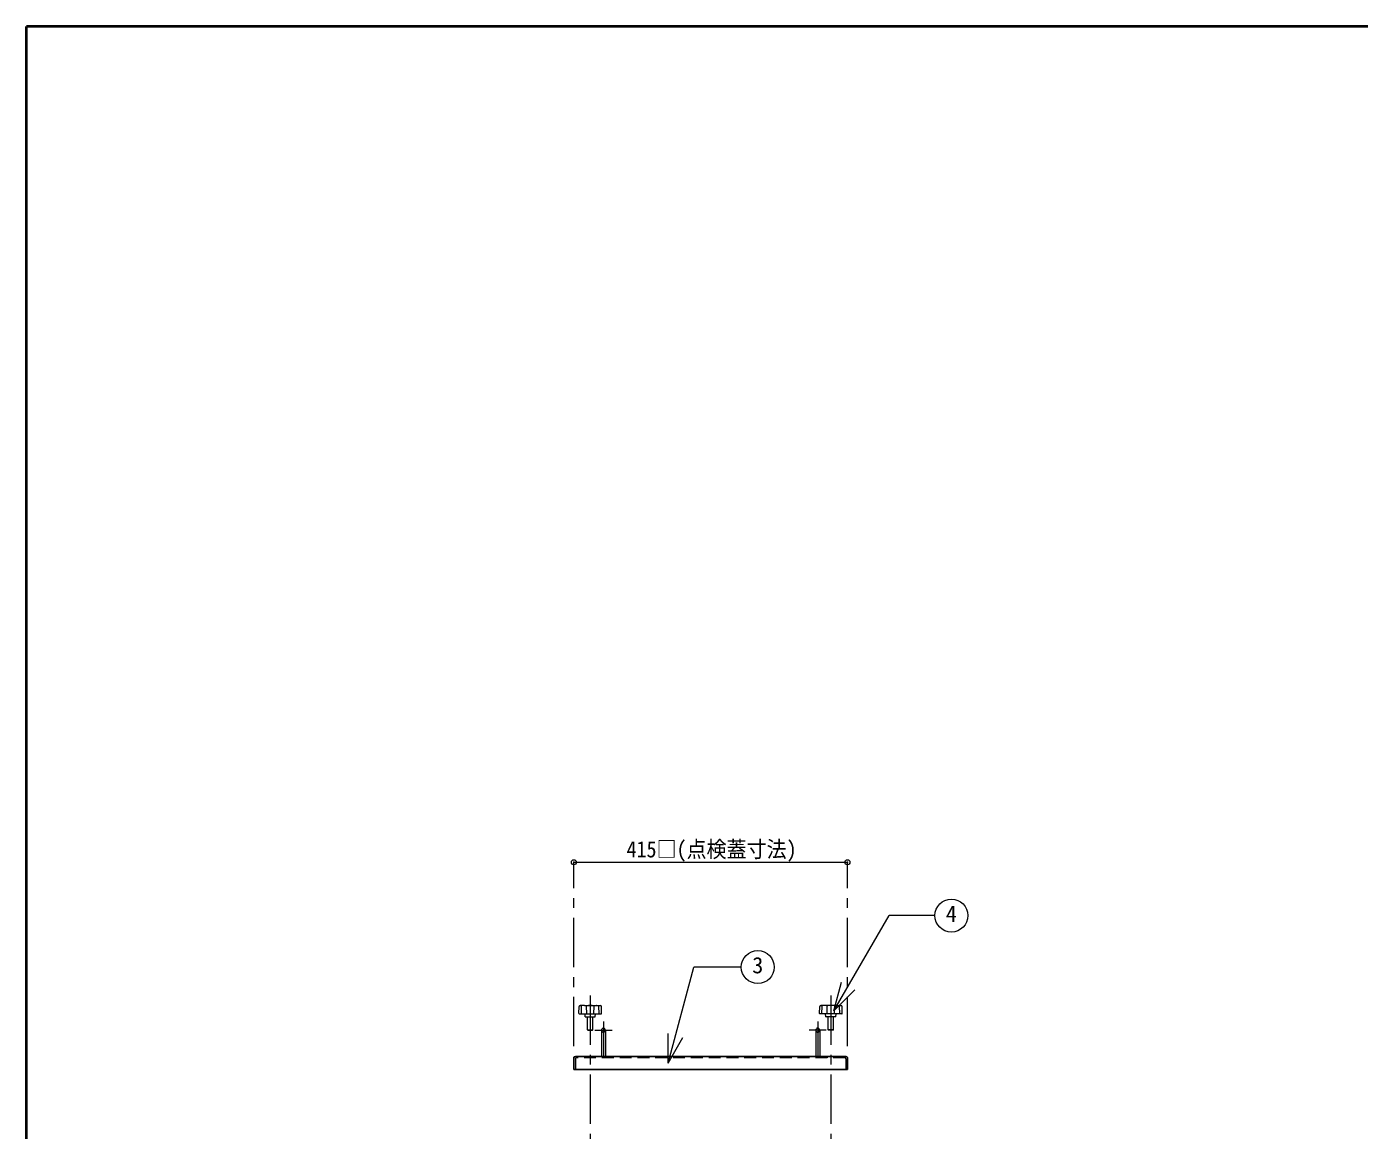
# Model space of a CAD drawing. Units: millimetres at full size, sheet at 1:15; details may follow other scales. Extents: x -3184 to 2891, y -2037 to 2178.
# Drawn here: x -3184 to -1163, y 503 to 2178 of the extents above; entities that cross this region are included whole.
import ezdxf
from ezdxf.enums import TextEntityAlignment as Align

# ---------------------------------------------------------------- set-up
doc = ezdxf.new("R2010")
doc.units = ezdxf.units.MM
doc.header["$LTSCALE"] = 15
doc.header["$PDMODE"] = 32
doc.header["$PDSIZE"] = 7.5
doc.linetypes.add('CHAIN1', pattern=[8, 5, -1, 1, -1])
doc.linetypes.add('DASHED1', pattern=[1.8, 1.2, -0.6])
doc.layers.add('0-0', color=7, linetype='Continuous', lineweight=18)
doc.styles.add('ＭＳ ゴシック', font='')
doc.styles.get('ＭＳ ゴシック').set_extended_font_data('MS Gothic')

msp = doc.modelspace()

# ---------------------------------------------------------------- linework, layer by layer
at = {"layer": '0-0', "color": 1, "lineweight": 40}
for p in [(-3184.2, -2037.13), (2890.8, 2177.87)]:
    msp.add_line(p, (-3184.2, 2177.87), dxfattribs=at)
at = {"layer": '0-0', "color": 4, "linetype": 'CHAIN1', "lineweight": 9}
for p, q in [((-2354.2, 630.72), (-2354.2, 910.02)), ((-1939.2, 630.72), (-1939.2, 910.02)), ((-2329.2, 707.92), (-2329.2, -27.48)), ((-1964.2, 707.92), (-1964.2, -27.48)), ((-2309.2, 668.32), (-2309.2, 615.32)), ((-1984.2, 668.32), (-1984.2, 615.32)), ((-2322.2, 655.32), (-2296.2, 655.32)), ((-1971.2, 655.32), (-1997.2, 655.32))]:
    msp.add_line(p, q, dxfattribs=at)
at = {"layer": '0-0', "color": 4, "lineweight": 9}
for p, q in [((-2354.2, 910.02), (-1939.2, 910.02)), ((-2312.2, 655.32), (-2312.2, 615.32)), ((-2306.2, 655.32), (-2306.2, 615.32)), ((-1987.2, 655.32), (-1987.2, 615.32)), ((-1981.2, 655.32), (-1981.2, 615.32))]:
    msp.add_line(p, q, dxfattribs=at)
at = {"layer": '0-0'}
for p, q in [((-1959.56, 684.45), (-1876.1, 829.02)), ((-1806.47, 829.02), (-1876.1, 829.02)), ((-2211.22, 604.98), (-2172.11, 750.95)), ((-2100.14, 750.95), (-2172.11, 750.95)), ((-1959.56, 684.45), (-1947.92, 727.91)), ((-1959.56, 684.45), (-1927.74, 716.27)), ((-2346.37, 680.53), (-2346.03, 691.05)), ((-2338.61, 692.91), (-2344.52, 692.6)), ((-2342.75, 680.12), (-2342.36, 691.76)), ((-2338.19, 692.92), (-2320.21, 692.92)), ((-2334.69, 680.12), (-2335.07, 691.76)), ((-2323.72, 680.12), (-2323.33, 691.76)), ((-2319.79, 692.91), (-2313.89, 692.6)), ((-2315.65, 680.12), (-2316.04, 691.76)), ((-2312.03, 680.53), (-2312.37, 691.05)), ((-1981.37, 680.53), (-1981.03, 691.05)), ((-1973.61, 692.91), (-1979.52, 692.6)), ((-1977.75, 680.12), (-1977.36, 691.76)), ((-1955.21, 692.92), (-1973.19, 692.92)), ((-1969.69, 680.12), (-1970.07, 691.76)), ((-1958.72, 680.12), (-1958.33, 691.76)), ((-1954.79, 692.91), (-1948.89, 692.6)), ((-1950.65, 680.12), (-1951.04, 691.76)), ((-1947.03, 680.53), (-1947.37, 691.05)), ((-2345.97, 680.12), (-2312.43, 680.12)), ((-2336.83, 675.69), (-2337.2, 680.12)), ((-2336.43, 675.32), (-2321.97, 675.32)), ((-2333.2, 655.82), (-2333.2, 675.32)), ((-2325.2, 655.82), (-2325.2, 675.32)), ((-2321.57, 675.69), (-2321.2, 680.12)), ((-1947.43, 680.12), (-1980.97, 680.12)), ((-1971.83, 675.69), (-1972.2, 680.12)), ((-1956.97, 675.32), (-1971.43, 675.32)), ((-1968.2, 655.82), (-1968.2, 675.32)), ((-1960.2, 655.82), (-1960.2, 675.32)), ((-1956.57, 675.69), (-1956.2, 680.12)), ((-2333.2, 655.82), (-2325.2, 655.82)), ((-2211.22, 604.98), (-2211.22, 649.98)), ((-1960.2, 655.82), (-1968.2, 655.82)), ((-2211.22, 604.98), (-2188.72, 643.95))]:
    msp.add_line(p, q, dxfattribs=at)
at = {"layer": '0-0', "color": 5, "lineweight": 25}
for p, q in [((-2354.2, 613.02), (-2354.2, 595.32)), ((-1941.5, 615.32), (-2351.9, 615.32)), ((-1939.2, 613.02), (-1939.2, 595.32)), ((-1939.2, 595.32), (-2354.2, 595.32))]:
    msp.add_line(p, q, dxfattribs=at)
at = {"layer": '0-0', "linetype": 'DASHED1'}
for p, q in [((-2351.9, 611.87), (-2351.9, 595.32)), ((-1942.65, 613.02), (-2350.75, 613.02)), ((-2334.2, 613.02), (-2334.2, 615.32)), ((-2324.2, 613.02), (-2324.2, 615.32)), ((-1969.2, 613.02), (-1969.2, 615.32)), ((-1959.2, 613.02), (-1959.2, 615.32)), ((-1941.5, 611.87), (-1941.5, 595.32))]:
    msp.add_line(p, q, dxfattribs=at)
at = {"layer": '0-0'}
for points in [[(-2333.2, 655.82), (-2332.7, 655.32), (-2325.7, 655.32), (-2325.2, 655.82)], [(-1960.2, 655.82), (-1960.7, 655.32), (-1967.7, 655.32), (-1968.2, 655.82)]]:
    msp.add_lwpolyline(points, dxfattribs=at)
for centre in [(-1781.47, 829.02), (-2075.14, 750.95)]:
    msp.add_circle(centre, 25, dxfattribs=at)
for centre, radius, start, end in [((-2344.43, 691), 1.6, 93.01913, 178.15415), ((-2344.81, 690.46), 1.66, 93.02757, 128.73305), ((-2344.74, 684.15), 7.97, 72.62002, 91.09064), ((-2338.19, 684.92), 8, 90, 93.01913), ((-2334.67, 691.77), 0.4, 97.29873, 181.90915), ((-2329.2, 649.05), 43.47, 82.70127, 97.29873), ((-2323.73, 691.77), 0.4, 358.09085, 82.70127), ((-2320.21, 684.92), 8, 86.98087, 90), ((-2313.66, 684.15), 7.97, 88.90936, 107.37998), ((-2313.97, 691), 1.6, 1.84585, 86.98087), ((-2313.6, 690.46), 1.66, 51.26695, 86.97243), ((-1979.43, 691), 1.6, 93.01913, 178.15415), ((-1979.81, 690.46), 1.66, 93.02757, 128.73305), ((-1979.74, 684.15), 7.97, 72.62002, 91.09064), ((-1973.19, 684.92), 8, 90, 93.01913), ((-1969.67, 691.77), 0.4, 97.29873, 181.90915), ((-1964.2, 649.05), 43.47, 82.70127, 97.29873), ((-1958.73, 691.77), 0.4, 358.09085, 82.70127), ((-1955.21, 684.92), 8, 86.98087, 90), ((-1948.66, 684.15), 7.97, 88.90936, 107.37998), ((-1948.97, 691), 1.6, 1.84585, 86.98087), ((-1948.6, 690.46), 1.66, 51.26695, 86.97243), ((-2345.97, 680.52), 0.4, 178.15415, 270), ((-2336.43, 675.72), 0.4, 184.76364, 270), ((-2321.97, 675.72), 0.4, 270, 355.23636), ((-2312.43, 680.52), 0.4, 270, 1.84585), ((-1980.97, 680.52), 0.4, 178.15415, 270), ((-1971.43, 675.72), 0.4, 184.76364, 270), ((-1956.97, 675.72), 0.4, 270, 355.23636), ((-1947.43, 680.52), 0.4, 270, 1.84585)]:
    msp.add_arc(centre, radius, start, end, dxfattribs=at)
at = {"layer": '0-0', "color": 4, "lineweight": 9}
for centre, start in [((-2309.2, 655.32), 360), ((-1984.2, 655.32), 0)]:
    msp.add_arc(centre, 3, start, 180, dxfattribs=at)
at = {"layer": '0-0', "color": 4, "linetype": 'DASHED1', "lineweight": 9}
for centre, end in [((-2309.2, 655.32), 0), ((-1984.2, 655.32), 360)]:
    msp.add_arc(centre, 3, 180, end, dxfattribs=at)
at = {"layer": '0-0', "color": 5, "lineweight": 25}
for centre, start, end in [((-2351.9, 613.02), 90, 180), ((-1941.5, 613.02), 15.81854, 90), ((-1941.5, 613.02), 0, 15.81854)]:
    msp.add_arc(centre, 2.3, start, end, dxfattribs=at)
at = {"layer": '0-0', "linetype": 'DASHED1'}
for centre, start, end in [((-2350.75, 611.87), 90, 180), ((-1942.65, 611.87), 0, 90)]:
    msp.add_arc(centre, 1.15, start, end, dxfattribs=at)
at = {"layer": '0-0', "color": 1}
for p in [(-2354.2, 910.02), (-1939.2, 910.02)]:
    msp.add_point(p, dxfattribs=at)

# ---------------------------------------------------------------- texts
at = {"layer": '0-0', "style": 'ＭＳ ゴシック', "width": 0.9}
msp.add_text('415□(点検蓋寸法)', height=24.74, dxfattribs=at).set_placement((-2274.2, 910.02), align=Align.BOTTOM_LEFT)
at = {"layer": '0-0', "style": 'ＭＳ ゴシック'}
for s, p in [('4', (-1789.91, 812.14)), ('3', (-2083.57, 734.07))]:
    msp.add_text(s, height=24.74, dxfattribs=at).set_placement(p, align=Align.BOTTOM_LEFT)

doc.saveas('drawing.dxf')
